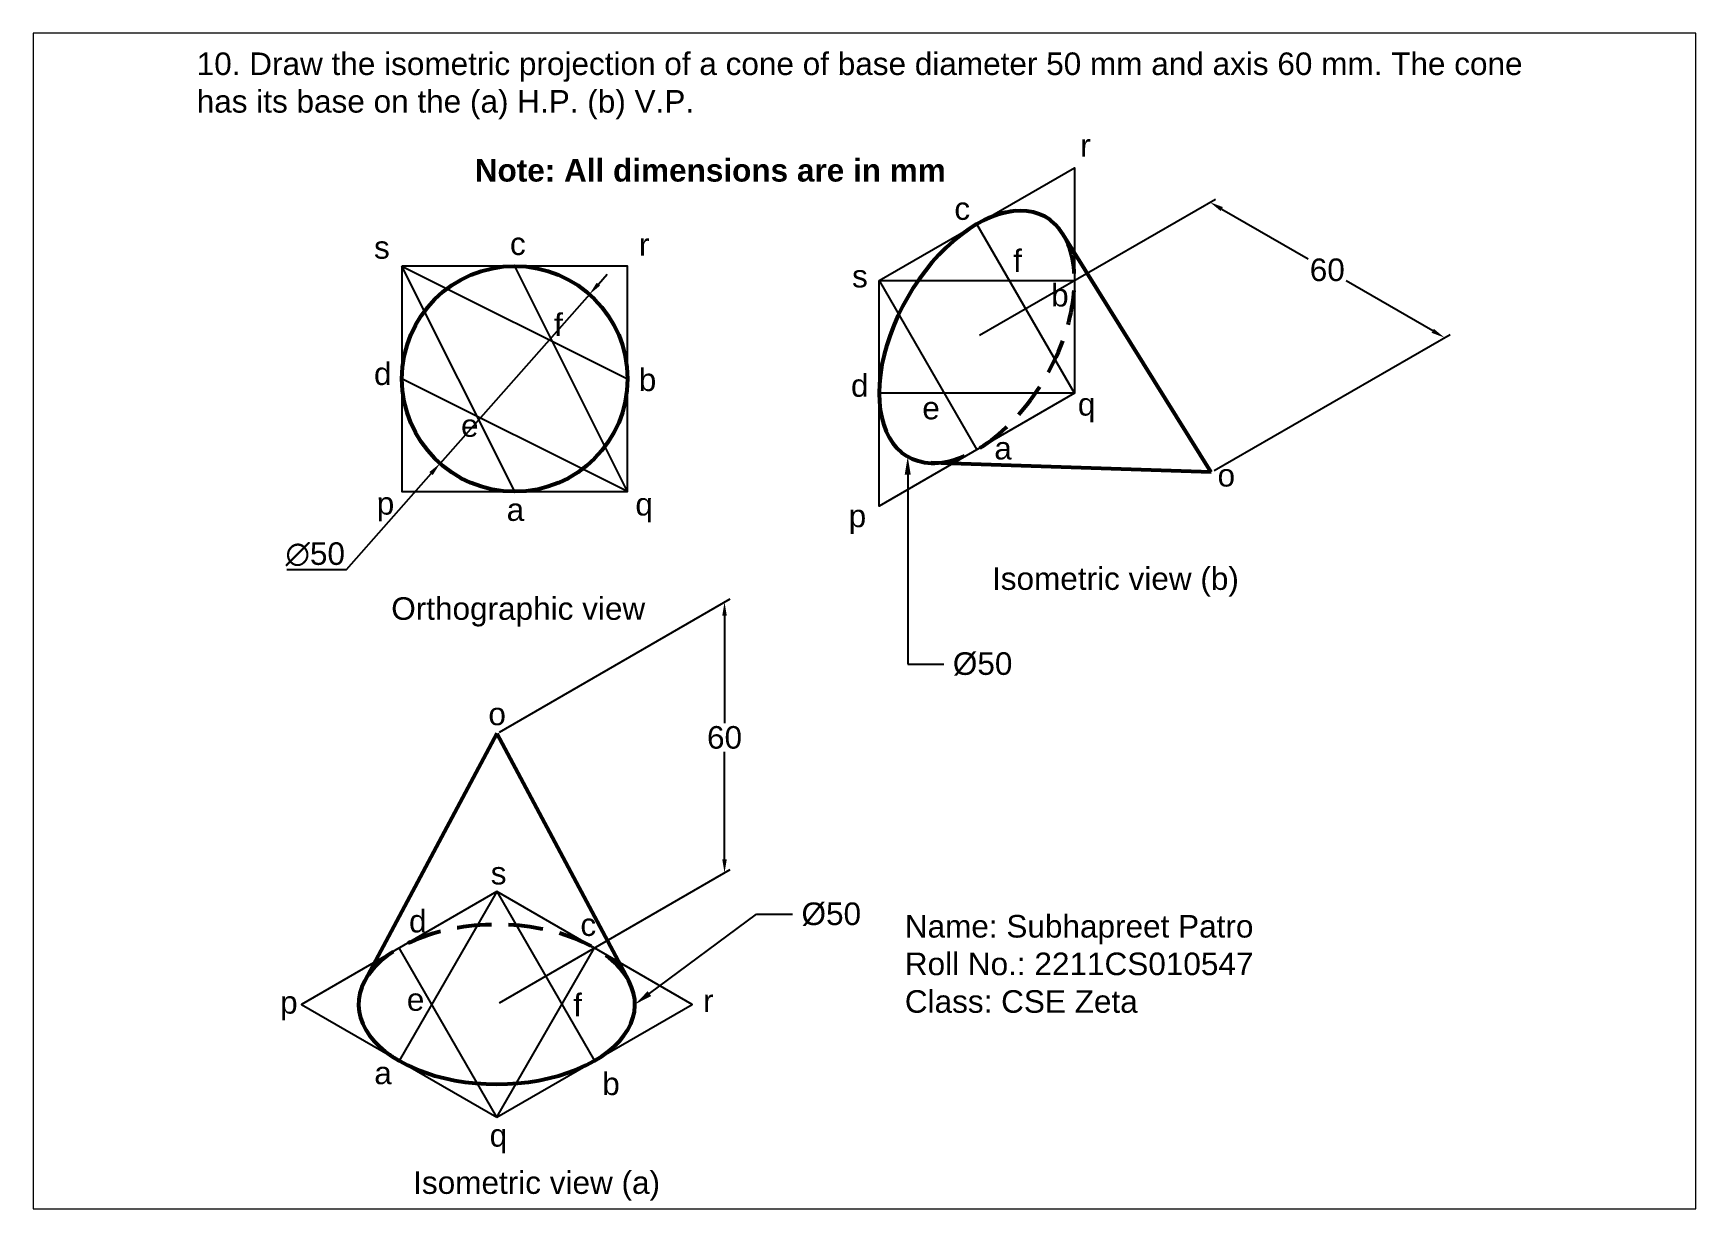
# Paper-space layout 'Layout10' of a CAD drawing. Header units: millimetres. Extents: x 30 to 267, y 21 to 189.
# The model-space entities are those that its viewports show. They can reach past a viewport. Long polylines and large blocks are cut down to what shows.
import ezdxf
from ezdxf import colors
from ezdxf.entities.mleader import LeaderData, LeaderLine
from ezdxf.math import Vec2, Vec3

# ---------------------------------------------------------------- set-up
doc = ezdxf.new("R2010")
doc.units = ezdxf.units.MM
doc.linetypes.add('HIDDEN2', pattern=[4.7625, 3.175, -1.5875])
doc.styles.get("Standard").update_dxf_attribs({"font": 'arial.ttf'})
doc.dimstyles.new('ISO-25', dxfattribs={"dimtxt": 5, "dimasz": 3, "dimexe": 1.25, "dimexo": 0.625, "dimtad": 1, "dimtih": 1, "dimtoh": 1, "dimdec": 0, "dimtxsty": 'Standard', "dimcen": 2.5, "dimadec": 0, "dimazin": 0, "dimtfac": 1, "dimtdec": 0, "dimtmove": 0, "dimatfit": 3, "dimfxl": 1, "dimarcsym": 0})

# ---------------------------------------------------------------- blocks, each defined once
blk = doc.blocks.new('*D73')
at = {"color": 0, "lineweight": -2, "transparency": 16777216}
for p, q in [((3095.7, 133.01), (3097.68, 135.26)), ((3093.71, 130.76), (3060.61, 93.29)), ((3039.86, 69.81), (3058.62, 91.04)), ((3026.65, 69.81), (3039.86, 69.81))]:
    blk.add_line(p, q, dxfattribs=at)
at = {"color": 0, "transparency": 16777216}
for points in [[(3095.32, 133.34), (3096.07, 132.68), (3093.71, 130.76)], [(3058.24, 91.37), (3058.99, 90.71), (3060.61, 93.29)]]:
    blk.add_solid(points, dxfattribs=at)
at = {"layer": 'Defpoints', "color": 0, "transparency": 16777216}
for p in [(3093.71, 130.76), (3060.61, 93.29)]:
    blk.add_point(p, dxfattribs=at)
at = {"color": 0, "transparency": 16777216, "insert": (3032.94, 73.13), "char_height": 5, "attachment_point": 5}
blk.add_mtext('∅50', dxfattribs=at)
blk = doc.blocks.new('*D74')
at = {"color": 0, "lineweight": -2, "transparency": 16777216}
for p, q in [((3073.81, 33.75), (3124.91, 63.25)), ((3123.66, 59.53), (3123.66, 35.71)), ((3123.66, 5.53), (3123.66, 29.35)), ((3073.81, -26.25), (3124.91, 3.25))]:
    blk.add_line(p, q, dxfattribs=at)
at = {"color": 0, "transparency": 16777216}
for points in [[(3123.16, 59.53), (3124.16, 59.53), (3123.66, 62.53)], [(3123.16, 5.53), (3124.16, 5.53), (3123.66, 2.53)]]:
    blk.add_solid(points, dxfattribs=at)
at = {"layer": 'Defpoints', "color": 0, "transparency": 16777216}
for p in [(3073.18, 33.39), (3123.66, 2.53), (3073.18, -26.61)]:
    blk.add_point(p, dxfattribs=at)
at = {"color": 0, "transparency": 16777216, "insert": (3123.66, 32.53), "char_height": 5, "attachment_point": 5}
blk.add_mtext('60', dxfattribs=at)
blk = doc.blocks.new('*D75')
at = {"color": 0, "lineweight": -2, "transparency": 16777216}
for p, q in [((3180.2, 121.68), (3232.51, 151.89)), ((3233.86, 149.67), (3253.03, 138.6)), ((3280.63, 122.67), (3261.46, 133.74)), ((3232.16, 91.68), (3284.48, 121.89))]:
    blk.add_line(p, q, dxfattribs=at)
at = {"color": 0, "transparency": 16777216}
for points in [[(3234.11, 150.1), (3233.61, 149.23), (3231.26, 151.17)], [(3280.88, 123.1), (3280.38, 122.23), (3283.23, 121.17)]]:
    blk.add_solid(points, dxfattribs=at)
at = {"layer": 'Defpoints', "color": 0, "transparency": 16777216}
for p in [(3231.26, 151.17), (3179.57, 121.32), (3231.53, 91.32)]:
    blk.add_point(p, dxfattribs=at)
at = {"color": 0, "transparency": 16777216, "insert": (3257.25, 136.17), "char_height": 5, "attachment_point": 5}
blk.add_mtext('60', dxfattribs=at)

msp = doc.modelspace()

# ---------------------------------------------------------------- linework, layer by layer
for p, q in [((3201.22, 108.82), (3179.57, 146.32)), ((3077.16, 87.03), (3052.16, 137.03)), ((3052.16, 137.03), (3102.16, 112.03)), ((3102.16, 87.03), (3077.16, 137.03)), ((3157.92, 133.82), (3179.57, 96.32)), ((3157.92, 133.82), (3201.22, 133.82)), ((3102.16, 87.03), (3052.16, 112.03)), ((3201.22, 108.82), (3157.92, 108.82)), ((3073.18, -1.61), (3051.53, -39.11)), ((3073.18, -1.61), (3094.83, -39.11)), ((3073.18, -51.61), (3051.53, -14.11)), ((3073.18, -51.61), (3094.83, -14.11))]:
    msp.add_line(p, q)
at = {"lineweight": 53}
for p, q in [((3231.53, 91.32), (3198.71, 144.06)), ((3231.53, 91.32), (3169.45, 93.38)), ((3073.18, 33.39), (3043.92, -21.4)), ((3073.18, 33.39), (3102.44, -21.4))]:
    msp.add_line(p, q, dxfattribs=at)
for points in [[(3157.92, 133.82), (3201.22, 158.82), (3201.22, 108.82), (3157.92, 83.82)], [(3052.16, 137.03), (3052.16, 87.03), (3102.16, 87.03), (3102.16, 137.03)], [(3073.18, -51.61), (3116.48, -26.61), (3073.18, -1.61), (3029.88, -26.61)]]:
    msp.add_lwpolyline(points, close=True)
msp.add_circle((3077.16, 112.03), 25, dxfattribs=at)
for centre, major_axis, start_param, end_param in [((3179.57, 121.32), (-15.31, -26.52), 2.842527, 6.582251), ((3073.18, -26.61), (-30.62, 0), 5.984119, 9.723844)]:
    msp.add_ellipse(centre, major_axis=major_axis, ratio=0.57735, start_param=start_param, end_param=end_param, dxfattribs=at)
at = {"linetype": 'HIDDEN2', "lineweight": 53}
for centre, major_axis, start_param, end_param in [((3179.57, 121.32), (-15.31, -26.52), 3.514595, 3.987102), ((3179.57, 121.32), (-15.31, -26.52), 0.299066, 2.842527), ((3073.18, -26.61), (-30.62, 0), 3.440659, 5.984119), ((3073.18, -26.61), (-30.62, 0), 0.673218, 0.785398)]:
    msp.add_ellipse(centre, major_axis=major_axis, ratio=0.57735, start_param=start_param, end_param=end_param, dxfattribs=at)

# ---------------------------------------------------------------- texts
at = {"char_height": 5, "attachment_point": 1}
for s, width, insert in [('10. Draw the isometric projection of a cone of base diameter 50 mm and axis 60 mm. The cone \\Phas its base on the (a) H.P. (b) V.P.', 334.9727, (3006.67, 184.37)), ('r', 6.2565, (3202.49, 166.3)), ('{\\fArial|b1|i0|c0|p34;Note: All dimensions are in mm}', 120.5751, (3068.3, 160.75)), ('c', 11.9852, (3174.6, 152.27)), ('s', 3.5487, (3045.97, 143.66)), ('c', 11.9852, (3076.1, 144.48)), ('r', 6.2565, (3104.69, 144.3)), ('s', 3.5487, (3151.92, 137.29)), ('b', 6.2647, (3196.04, 133.07)), ('d', 6.837, (3045.97, 115.67)), ('b', 6.2647, (3104.65, 114.33)), ('d', 6.837, (3151.69, 113.06)), ('q', 7.581, (3201.97, 108.89)), ('a', 3.2904, (3183.44, 99.17)), ('o', 5.687, (3232.93, 93.16)), ('p', 7.581, (3046.57, 86.94)), ('q', 7.581, (3103.9, 86.74)), ('a', 3.2904, (3075.37, 85.55)), ('p', 7.581, (3151.17, 84.16)), ('Isometric view (b)', 91.3954, (3182.94, 70.26)), ('Orthographic view', 63.0219, (3049.79, 63.62)), ('o', 5.687, (3071.32, 40.27)), ('s', 3.5487, (3071.84, 4.98)), ('d', 6.837, (3053.74, -5.66)), ('Name: Subhapreet Patro\\PRoll No.: 2211CS010547\\PClass: CSE Zeta', 99.9001, (3163.62, -6.8)), ('c', 11.9852, (3091.71, -6.44)), ('p', 7.581, (3025.16, -23.66)), ('r', 6.2565, (3118.9, -23.32)), ('a', 3.2904, (3046.03, -39.3)), ('b', 6.2647, (3096.56, -41.7)), ('q', 7.581, (3071.6, -53.14)), ('Isometric view (a)', 91.3954, (3054.65, -63.61))]:
    msp.add_mtext_dynamic_manual_height_columns(s, width=width, gutter_width=25, heights=[0], dxfattribs=dict(at, insert=insert))
at = {"linetype": 'HIDDEN2', "lineweight": 53, "char_height": 5, "attachment_point": 1}
for s, width, insert in [('f', 5.4784, (3187.62, 140.68)), ('f', 3.5301, (3085.87, 126.55)), ('e', 2.1958, (3167.49, 108.06)), ('e', 3.9254, (3065.26, 104.18)), ('e', 3.9254, (3053.24, -23.03)), ('f', 3.5301, (3090.15, -24.23))]:
    msp.add_mtext_dynamic_manual_height_columns(s, width=width, gutter_width=25, heights=[0], dxfattribs=dict(at, insert=insert))

# ---------------------------------------------------------------- dimensions: what is measured, and where the dimension line sits
for p1, p2, distance, picture, middle in [((3231.53, 91.32), (3179.57, 121.32), -51.69, '*D75', (3257.25, 136.17)), ((3073.18, 33.39), (3073.18, -26.61), 50.48, '*D74', (3123.66, 32.53))]:
    dim = msp.add_aligned_dim(p1=p1, p2=p2, distance=distance, dimstyle='ISO-25')
    dim.commit()
    dim.dimension.update_dxf_attribs({"geometry": picture, "text_midpoint": middle})
dim = msp.add_diameter_dim_2p(p1=(3093.71, 130.76), p2=(3060.61, 93.29), dimstyle='ISO-25')
dim.commit()
dim.dimension.update_dxf_attribs({"geometry": '*D73', "text_midpoint": (3032.94, 69.81), "dimtype": 163})

# ---------------------------------------------------------------- leaders
ml = msp.add_multileader_mtext('Standard')
ml.set_content('%%C50', color=256)
ml.set_leader_properties()
ml.build(insert=Vec2(0, 0))
ctx = ml.context
ctx.base_point, ctx.char_height, ctx.plane_origin = Vec3(3172.26, 48.82), 5, Vec3(3164.26, 94.81)
notes = []
notes.append((ctx, [(0, (1, 1, 0), (3164.26, 48.82), (1, 0), 8, [(0, [(3164.26, 94.81)], 0, [])])]))
ctx.mtext.insert, ctx.mtext.flow_direction = Vec3(3174.26, 51.42), 5
ml = msp.add_multileader_mtext('Standard')
ml.set_content('%%C50', color=256)
ml.set_leader_properties()
ml.build(insert=Vec2(0, 0))
ctx = ml.context
ctx.base_point, ctx.char_height, ctx.plane_origin = Vec3(3138.72, -6.63), 5, Vec3(3103.8, -26.61)
notes.append((ctx, [(0, (1, 1, 0), (3130.72, -6.63), (1, 0), 8, [(0, [(3103.8, -26.61)], 0, [])])]))
ctx.mtext.insert, ctx.mtext.flow_direction = Vec3(3140.72, -4.03), 5
for ctx, leaders in notes:
    for number, flags, end, landing, length, lines in leaders:
        leader = LeaderData()
        leader.index, (leader.has_last_leader_line, leader.has_dogleg_vector, leader.attachment_direction) = number, flags
        leader.last_leader_point, leader.dogleg_vector, leader.dogleg_length = Vec3(end), Vec3(landing), length
        for number, points, colour, breaks in lines:
            line = LeaderLine()
            line.index, line.vertices, line.color, line.breaks = number, Vec3.list(points), colors.encode_raw_color(colour), breaks
            leader.lines.append(line)
        ctx.leaders.append(leader)

psp = doc.layouts.new('Layout10')

# ---------------------------------------------------------------- viewports
at = {"layer": '0'}
psp.add_viewport(center=(148.5, 105), size=(237.6, 168), view_center_point=(3154.68, 58.36), view_height=260.5369, dxfattribs=at)

doc.saveas('drawing.dxf')
